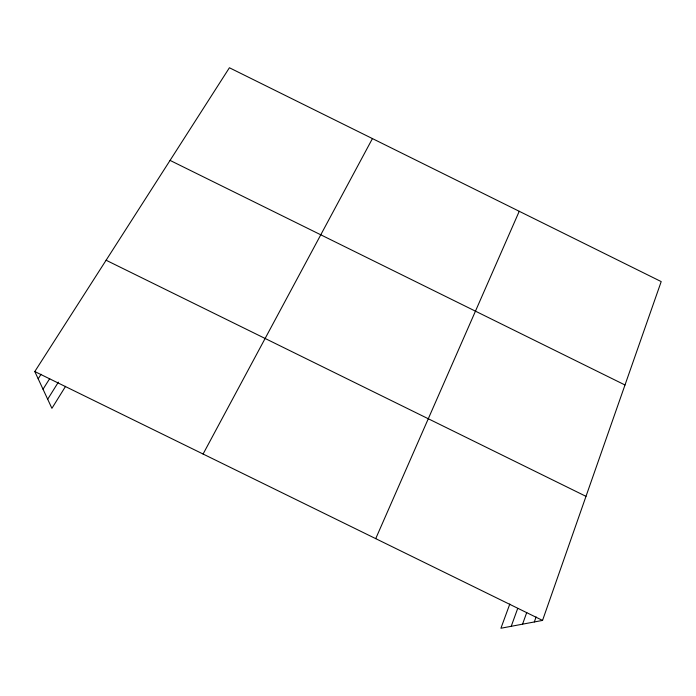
<?xml version="1.0" encoding="UTF-8"?>
<svg xmlns="http://www.w3.org/2000/svg" width="696" height="696" viewBox="0 0 696 696"><rect width="100%" height="100%" fill="white"/><g stroke="black" fill="none" stroke-linecap="round" stroke-linejoin="round"><path stroke-width="1.04" d="M509.811 604.024L500.92 628.244L542.549 620.414L661.2 281.593L229.41 67.756L34.8 371.542L51.913 408.326L65.598 386.297M534.328 621.954L536.111 616.917M522.557 624.173L526.75 612.463M511.221 626.304L517.702 608.452M375.718 538.643L519.242 211.288M203.084 454.027L372.43 138.591M47.685 399.226L58.377 382.139M43.022 389.212L49.703 378.633M38.184 378.807L41.073 374.274M106.105 260.234L585.997 496.344M34.8 371.542L542.549 620.414M170.068 160.402L624.991 384.984"/></g></svg>
